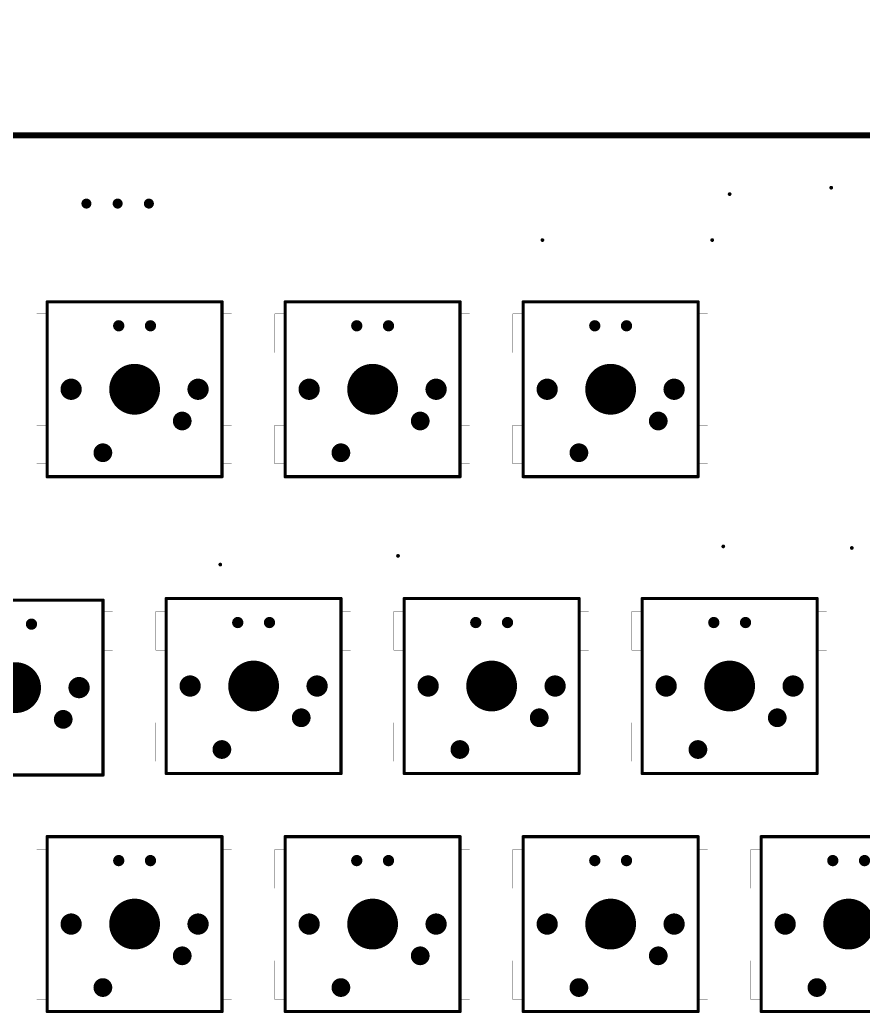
# Model space of a CAD drawing. Header units: millimetres. Extents: x 0 to 366, y 0 to 165.
# Drawn here: x 143.3 to 210.8, y 67.7 to 147.2 of the extents above; entities that cross this region are included whole.
import ezdxf

# ---------------------------------------------------------------- set-up
doc = ezdxf.new("R2010")
doc.units = ezdxf.units.MM
for name, color, linetype in [('KeepOutLayer', 6, 'Continuous'), ('Mechanical1', 6, 'Continuous'), ('PadHoleLayer', 156, 'Continuous'), ('ViaHoleLayer', 16, 'Continuous')]:
    doc.layers.add(name, color=color, linetype=linetype)

# ---------------------------------------------------------------- blocks, each defined once
blk = doc.blocks.new('S______3__2_5_________B_28')
at = {"layer": 'PadHoleLayer', "const_width": 0.4}
for points in [[(-0.2, 0, 1), (0.2, 0, 1)], [(-0.2, -2.5, 1), (0.2, -2.5, 1)], [(-0.2, -5, 1), (0.2, -5, 1)]]:
    blk.add_lwpolyline(points, format="xyb", close=True, dxfattribs=at)
blk = doc.blocks.new('MX_SW_5_54')
at = {"layer": 'Mechanical1', "const_width": 0.254}
for points in [[(-7, 7), (7, 7)], [(-7, -7), (-7, 7)], [(7, -7), (7, 7)], [(-7, -7), (7, -7)]]:
    blk.add_lwpolyline(points, dxfattribs=at)
at = {"layer": 'Mechanical1', "const_width": 0.127}
for points in [[(-7.063, 7, 1), (-6.936, 7, 1)], [(-7.063, 7, 1), (-6.936, 7, 1)], [(6.937, 7, 1), (7.064, 7, 1)], [(6.937, 7, 1), (7.064, 7, 1)], [(-7.063, -7, 1), (-6.936, -7, 1)], [(-7.063, -7, 1), (-6.936, -7, 1)], [(6.937, -7, 1), (7.064, -7, 1)], [(6.937, -7, 1), (7.064, -7, 1)]]:
    blk.add_lwpolyline(points, format="xyb", close=True, dxfattribs=at)
at = {"layer": 'PadHoleLayer'}
for points, const_width in [([(-1.495, 5.08, 1), (-1.045, 5.08, 1)], 0.45), ([(1.045, 5.08, 1), (1.495, 5.08, 1)], 0.45), ([(-1.016, 0, 1), (1.016, 0, 1)], 2.032), ([(-5.505, 0, 1), (-4.655, 0, 1)], 0.851), ([(4.655, 0, 1), (5.505, 0, 1)], 0.851), ([(3.435, -2.54, 1), (4.185, -2.54, 1)], 0.75), ([(-2.915, -5.08, 1), (-2.165, -5.08, 1)], 0.75)]:
    blk.add_lwpolyline(points, format="xyb", close=True, dxfattribs=dict(at, const_width=const_width))
blk = doc.blocks.new('MX_SW_5_66')
at = {"layer": 'Mechanical1', "const_width": 0.254}
for points in [[(-7, 7), (7, 7)], [(-7, -7), (-7, 7)], [(7, -7), (7, 7)], [(-7, -7), (7, -7)]]:
    blk.add_lwpolyline(points, dxfattribs=at)
at = {"layer": 'Mechanical1', "const_width": 0.127}
for points in [[(-7.063, 7, 1), (-6.936, 7, 1)], [(-7.063, 7, 1), (-6.936, 7, 1)], [(6.937, 7, 1), (7.064, 7, 1)], [(6.937, 7, 1), (7.064, 7, 1)], [(-7.063, -7, 1), (-6.936, -7, 1)], [(-7.063, -7, 1), (-6.936, -7, 1)], [(6.937, -7, 1), (7.064, -7, 1)], [(6.937, -7, 1), (7.064, -7, 1)]]:
    blk.add_lwpolyline(points, format="xyb", close=True, dxfattribs=at)
at = {"layer": 'PadHoleLayer'}
for points, const_width in [([(-1.495, 5.08, 1), (-1.045, 5.08, 1)], 0.45), ([(1.045, 5.08, 1), (1.495, 5.08, 1)], 0.45), ([(-1.016, 0, 1), (1.016, 0, 1)], 2.032), ([(-5.505, 0, 1), (-4.655, 0, 1)], 0.851), ([(4.655, 0, 1), (5.505, 0, 1)], 0.851), ([(3.435, -2.54, 1), (4.185, -2.54, 1)], 0.75), ([(-2.915, -5.08, 1), (-2.165, -5.08, 1)], 0.75)]:
    blk.add_lwpolyline(points, format="xyb", close=True, dxfattribs=dict(at, const_width=const_width))
blk = doc.blocks.new('MX_SW_5_71')
at = {"layer": 'Mechanical1', "const_width": 0.254}
for points in [[(-7, 7), (7, 7)], [(-7, -7), (-7, 7)], [(7, -7), (7, 7)], [(-7, -7), (7, -7)]]:
    blk.add_lwpolyline(points, dxfattribs=at)
at = {"layer": 'Mechanical1', "const_width": 0.127}
for points in [[(-7.063, 7, 1), (-6.936, 7, 1)], [(-7.063, 7, 1), (-6.936, 7, 1)], [(6.937, 7, 1), (7.064, 7, 1)], [(6.937, 7, 1), (7.064, 7, 1)], [(-7.063, -7, 1), (-6.936, -7, 1)], [(-7.063, -7, 1), (-6.936, -7, 1)], [(6.937, -7, 1), (7.064, -7, 1)], [(6.937, -7, 1), (7.064, -7, 1)]]:
    blk.add_lwpolyline(points, format="xyb", close=True, dxfattribs=at)
at = {"layer": 'PadHoleLayer'}
for points, const_width in [([(-1.495, 5.08, 1), (-1.045, 5.08, 1)], 0.45), ([(1.045, 5.08, 1), (1.495, 5.08, 1)], 0.45), ([(-1.016, 0, 1), (1.016, 0, 1)], 2.032), ([(-5.505, 0, 1), (-4.655, 0, 1)], 0.851), ([(4.655, 0, 1), (5.505, 0, 1)], 0.851), ([(3.435, -2.54, 1), (4.185, -2.54, 1)], 0.75), ([(-2.915, -5.08, 1), (-2.165, -5.08, 1)], 0.75)]:
    blk.add_lwpolyline(points, format="xyb", close=True, dxfattribs=dict(at, const_width=const_width))
blk = doc.blocks.new('MX_SW_5_79')
at = {"layer": 'Mechanical1', "const_width": 0.254}
for points in [[(-7, 7), (7, 7)], [(-7, -7), (-7, 7)], [(7, -7), (7, 7)], [(-7, -7), (7, -7)]]:
    blk.add_lwpolyline(points, dxfattribs=at)
at = {"layer": 'Mechanical1', "const_width": 0.127}
for points in [[(-7.063, 7, 1), (-6.936, 7, 1)], [(-7.063, 7, 1), (-6.936, 7, 1)], [(6.937, 7, 1), (7.064, 7, 1)], [(6.937, 7, 1), (7.064, 7, 1)], [(-7.063, -7, 1), (-6.936, -7, 1)], [(-7.063, -7, 1), (-6.936, -7, 1)], [(6.937, -7, 1), (7.064, -7, 1)], [(6.937, -7, 1), (7.064, -7, 1)]]:
    blk.add_lwpolyline(points, format="xyb", close=True, dxfattribs=at)
at = {"layer": 'PadHoleLayer'}
for points, const_width in [([(-1.495, 5.08, 1), (-1.045, 5.08, 1)], 0.45), ([(1.045, 5.08, 1), (1.495, 5.08, 1)], 0.45), ([(-1.016, 0, 1), (1.016, 0, 1)], 2.032), ([(-5.505, 0, 1), (-4.655, 0, 1)], 0.851), ([(4.655, 0, 1), (5.505, 0, 1)], 0.851), ([(3.435, -2.54, 1), (4.185, -2.54, 1)], 0.75), ([(-2.915, -5.08, 1), (-2.165, -5.08, 1)], 0.75)]:
    blk.add_lwpolyline(points, format="xyb", close=True, dxfattribs=dict(at, const_width=const_width))
blk = doc.blocks.new('MX_SW_5_90')
at = {"layer": 'Mechanical1', "const_width": 0.254}
for points in [[(-7, 7), (7, 7)], [(-7, -7), (-7, 7)], [(7, -7), (7, 7)], [(-7, -7), (7, -7)]]:
    blk.add_lwpolyline(points, dxfattribs=at)
at = {"layer": 'Mechanical1', "const_width": 0.127}
for points in [[(-7.063, 7, 1), (-6.936, 7, 1)], [(-7.063, 7, 1), (-6.936, 7, 1)], [(6.937, 7, 1), (7.064, 7, 1)], [(6.937, 7, 1), (7.064, 7, 1)], [(-7.063, -7, 1), (-6.936, -7, 1)], [(-7.063, -7, 1), (-6.936, -7, 1)], [(6.937, -7, 1), (7.064, -7, 1)], [(6.937, -7, 1), (7.064, -7, 1)]]:
    blk.add_lwpolyline(points, format="xyb", close=True, dxfattribs=at)
at = {"layer": 'PadHoleLayer'}
for points, const_width in [([(-1.495, 5.08, 1), (-1.045, 5.08, 1)], 0.45), ([(1.045, 5.08, 1), (1.495, 5.08, 1)], 0.45), ([(-1.016, 0, 1), (1.016, 0, 1)], 2.032), ([(-5.505, 0, 1), (-4.655, 0, 1)], 0.851), ([(4.655, 0, 1), (5.505, 0, 1)], 0.851), ([(3.435, -2.54, 1), (4.185, -2.54, 1)], 0.75), ([(-2.915, -5.08, 1), (-2.165, -5.08, 1)], 0.75)]:
    blk.add_lwpolyline(points, format="xyb", close=True, dxfattribs=dict(at, const_width=const_width))
blk = doc.blocks.new('MX_SW_5_91')
at = {"layer": 'Mechanical1', "const_width": 0.254}
for points in [[(-7, 7), (7, 7)], [(-7, -7), (-7, 7)], [(7, -7), (7, 7)], [(-7, -7), (7, -7)]]:
    blk.add_lwpolyline(points, dxfattribs=at)
at = {"layer": 'Mechanical1', "const_width": 0.127}
for points in [[(-7.063, 7, 1), (-6.936, 7, 1)], [(-7.063, 7, 1), (-6.936, 7, 1)], [(6.937, 7, 1), (7.064, 7, 1)], [(6.937, 7, 1), (7.064, 7, 1)], [(-7.063, -7, 1), (-6.936, -7, 1)], [(-7.063, -7, 1), (-6.936, -7, 1)], [(6.937, -7, 1), (7.064, -7, 1)], [(6.937, -7, 1), (7.064, -7, 1)]]:
    blk.add_lwpolyline(points, format="xyb", close=True, dxfattribs=at)
at = {"layer": 'PadHoleLayer'}
for points, const_width in [([(-1.495, 5.08, 1), (-1.045, 5.08, 1)], 0.45), ([(1.045, 5.08, 1), (1.495, 5.08, 1)], 0.45), ([(-1.016, 0, 1), (1.016, 0, 1)], 2.032), ([(-5.505, 0, 1), (-4.655, 0, 1)], 0.851), ([(4.655, 0, 1), (5.505, 0, 1)], 0.851), ([(3.435, -2.54, 1), (4.185, -2.54, 1)], 0.75), ([(-2.915, -5.08, 1), (-2.165, -5.08, 1)], 0.75)]:
    blk.add_lwpolyline(points, format="xyb", close=True, dxfattribs=dict(at, const_width=const_width))
blk = doc.blocks.new('MX_SW_5_92')
at = {"layer": 'Mechanical1', "const_width": 0.254}
for points in [[(-7, 7), (7, 7)], [(-7, -7), (-7, 7)], [(7, -7), (7, 7)], [(-7, -7), (7, -7)]]:
    blk.add_lwpolyline(points, dxfattribs=at)
at = {"layer": 'Mechanical1', "const_width": 0.127}
for points in [[(-7.063, 7, 1), (-6.936, 7, 1)], [(-7.063, 7, 1), (-6.936, 7, 1)], [(6.937, 7, 1), (7.064, 7, 1)], [(6.937, 7, 1), (7.064, 7, 1)], [(-7.063, -7, 1), (-6.936, -7, 1)], [(-7.063, -7, 1), (-6.936, -7, 1)], [(6.937, -7, 1), (7.064, -7, 1)], [(6.937, -7, 1), (7.064, -7, 1)]]:
    blk.add_lwpolyline(points, format="xyb", close=True, dxfattribs=at)
at = {"layer": 'PadHoleLayer'}
for points, const_width in [([(-1.495, 5.08, 1), (-1.045, 5.08, 1)], 0.45), ([(1.045, 5.08, 1), (1.495, 5.08, 1)], 0.45), ([(-1.016, 0, 1), (1.016, 0, 1)], 2.032), ([(-5.505, 0, 1), (-4.655, 0, 1)], 0.851), ([(4.655, 0, 1), (5.505, 0, 1)], 0.851), ([(3.435, -2.54, 1), (4.185, -2.54, 1)], 0.75), ([(-2.915, -5.08, 1), (-2.165, -5.08, 1)], 0.75)]:
    blk.add_lwpolyline(points, format="xyb", close=True, dxfattribs=dict(at, const_width=const_width))
blk = doc.blocks.new('MX_SW_5_124')
at = {"layer": 'Mechanical1', "const_width": 0.254}
for points in [[(-7, 7), (7, 7)], [(-7, -7), (-7, 7)], [(7, -7), (7, 7)], [(-7, -7), (7, -7)]]:
    blk.add_lwpolyline(points, dxfattribs=at)
at = {"layer": 'Mechanical1', "const_width": 0.127}
for points in [[(-7.063, 7, 1), (-6.936, 7, 1)], [(-7.063, 7, 1), (-6.936, 7, 1)], [(6.937, 7, 1), (7.064, 7, 1)], [(6.937, 7, 1), (7.064, 7, 1)], [(-7.063, -7, 1), (-6.936, -7, 1)], [(-7.063, -7, 1), (-6.936, -7, 1)], [(6.937, -7, 1), (7.064, -7, 1)], [(6.937, -7, 1), (7.064, -7, 1)]]:
    blk.add_lwpolyline(points, format="xyb", close=True, dxfattribs=at)
at = {"layer": 'PadHoleLayer'}
for points, const_width in [([(-1.495, 5.08, 1), (-1.045, 5.08, 1)], 0.45), ([(1.045, 5.08, 1), (1.495, 5.08, 1)], 0.45), ([(-1.016, 0, 1), (1.016, 0, 1)], 2.032), ([(-5.505, 0, 1), (-4.655, 0, 1)], 0.851), ([(4.655, 0, 1), (5.505, 0, 1)], 0.851), ([(3.435, -2.54, 1), (4.185, -2.54, 1)], 0.75), ([(-2.915, -5.08, 1), (-2.165, -5.08, 1)], 0.75)]:
    blk.add_lwpolyline(points, format="xyb", close=True, dxfattribs=dict(at, const_width=const_width))
blk = doc.blocks.new('MX_SW_5_125')
at = {"layer": 'Mechanical1', "const_width": 0.254}
for points in [[(-7, 7), (7, 7)], [(-7, -7), (-7, 7)], [(7, -7), (7, 7)], [(-7, -7), (7, -7)]]:
    blk.add_lwpolyline(points, dxfattribs=at)
at = {"layer": 'Mechanical1', "const_width": 0.127}
for points in [[(-7.063, 7, 1), (-6.936, 7, 1)], [(-7.063, 7, 1), (-6.936, 7, 1)], [(6.937, 7, 1), (7.064, 7, 1)], [(6.937, 7, 1), (7.064, 7, 1)], [(-7.063, -7, 1), (-6.936, -7, 1)], [(-7.063, -7, 1), (-6.936, -7, 1)], [(6.937, -7, 1), (7.064, -7, 1)], [(6.937, -7, 1), (7.064, -7, 1)]]:
    blk.add_lwpolyline(points, format="xyb", close=True, dxfattribs=at)
at = {"layer": 'PadHoleLayer'}
for points, const_width in [([(-1.495, 5.08, 1), (-1.045, 5.08, 1)], 0.45), ([(1.045, 5.08, 1), (1.495, 5.08, 1)], 0.45), ([(-1.016, 0, 1), (1.016, 0, 1)], 2.032), ([(-5.505, 0, 1), (-4.655, 0, 1)], 0.851), ([(4.655, 0, 1), (5.505, 0, 1)], 0.851), ([(3.435, -2.54, 1), (4.185, -2.54, 1)], 0.75), ([(-2.915, -5.08, 1), (-2.165, -5.08, 1)], 0.75)]:
    blk.add_lwpolyline(points, format="xyb", close=True, dxfattribs=dict(at, const_width=const_width))
blk = doc.blocks.new('MX_SW_5_126')
at = {"layer": 'Mechanical1', "const_width": 0.254}
for points in [[(-7, 7), (7, 7)], [(-7, -7), (-7, 7)], [(7, -7), (7, 7)], [(-7, -7), (7, -7)]]:
    blk.add_lwpolyline(points, dxfattribs=at)
at = {"layer": 'Mechanical1', "const_width": 0.127}
for points in [[(-7.063, 7, 1), (-6.936, 7, 1)], [(-7.063, 7, 1), (-6.936, 7, 1)], [(6.937, 7, 1), (7.064, 7, 1)], [(6.937, 7, 1), (7.064, 7, 1)], [(-7.063, -7, 1), (-6.936, -7, 1)], [(-7.063, -7, 1), (-6.936, -7, 1)], [(6.937, -7, 1), (7.064, -7, 1)], [(6.937, -7, 1), (7.064, -7, 1)]]:
    blk.add_lwpolyline(points, format="xyb", close=True, dxfattribs=at)
at = {"layer": 'PadHoleLayer'}
for points, const_width in [([(-1.495, 5.08, 1), (-1.045, 5.08, 1)], 0.45), ([(1.045, 5.08, 1), (1.495, 5.08, 1)], 0.45), ([(-1.016, 0, 1), (1.016, 0, 1)], 2.032), ([(-5.505, 0, 1), (-4.655, 0, 1)], 0.851), ([(4.655, 0, 1), (5.505, 0, 1)], 0.851), ([(3.435, -2.54, 1), (4.185, -2.54, 1)], 0.75), ([(-2.915, -5.08, 1), (-2.165, -5.08, 1)], 0.75)]:
    blk.add_lwpolyline(points, format="xyb", close=True, dxfattribs=dict(at, const_width=const_width))
blk = doc.blocks.new('MX_SW_5_133')
at = {"layer": 'Mechanical1', "const_width": 0.254}
for points in [[(-7, 7), (7, 7)], [(-7, -7), (-7, 7)], [(7, -7), (7, 7)], [(-7, -7), (7, -7)]]:
    blk.add_lwpolyline(points, dxfattribs=at)
at = {"layer": 'Mechanical1', "const_width": 0.127}
for points in [[(-7.063, 7, 1), (-6.936, 7, 1)], [(-7.063, 7, 1), (-6.936, 7, 1)], [(6.937, 7, 1), (7.064, 7, 1)], [(6.937, 7, 1), (7.064, 7, 1)], [(-7.063, -7, 1), (-6.936, -7, 1)], [(-7.063, -7, 1), (-6.936, -7, 1)], [(6.937, -7, 1), (7.064, -7, 1)], [(6.937, -7, 1), (7.064, -7, 1)]]:
    blk.add_lwpolyline(points, format="xyb", close=True, dxfattribs=at)
at = {"layer": 'PadHoleLayer'}
for points, const_width in [([(-1.495, 5.08, 1), (-1.045, 5.08, 1)], 0.45), ([(1.045, 5.08, 1), (1.495, 5.08, 1)], 0.45), ([(-1.016, 0, 1), (1.016, 0, 1)], 2.032), ([(-5.505, 0, 1), (-4.655, 0, 1)], 0.851), ([(4.655, 0, 1), (5.505, 0, 1)], 0.851), ([(3.435, -2.54, 1), (4.185, -2.54, 1)], 0.75), ([(-2.915, -5.08, 1), (-2.165, -5.08, 1)], 0.75)]:
    blk.add_lwpolyline(points, format="xyb", close=True, dxfattribs=dict(at, const_width=const_width))

msp = doc.modelspace()

# ---------------------------------------------------------------- linework, layer by layer
at = {"layer": 'KeepOutLayer', "const_width": 0.5}
msp.add_lwpolyline([(0.381, 137.922), (347.726, 137.922)], dxfattribs=at)
at = {"layer": 'Mechanical1', "const_width": 0.0127}
for points in [[(0.095, 147.157), (347.758, 147.157)], [(145.495, 124.631), (159.494, 124.631)], [(145.495, 123.632), (145.495, 124.631)], [(159.494, 123.632), (159.494, 124.631)], [(164.545, 124.631), (178.544, 124.631)], [(164.545, 123.632), (164.545, 124.631)], [(178.544, 123.632), (178.544, 124.631)], [(183.595, 124.631), (197.594, 124.631)], [(183.595, 123.632), (183.595, 124.631)], [(197.594, 123.632), (197.594, 124.631)], [(144.695, 120.531), (144.695, 123.632)], [(144.695, 123.632), (145.495, 123.632)], [(159.494, 123.632), (160.295, 123.632)], [(160.295, 120.531), (160.295, 123.632)], [(163.745, 120.531), (163.745, 123.632)], [(163.745, 123.632), (164.545, 123.632)], [(178.544, 123.632), (179.345, 123.632)], [(179.345, 120.531), (179.345, 123.632)], [(182.795, 120.531), (182.795, 123.632)], [(182.795, 123.632), (183.595, 123.632)], [(197.594, 123.632), (198.395, 123.632)], [(198.395, 120.531), (198.395, 123.632)], [(144.695, 120.531), (145.495, 120.531)], [(145.495, 114.731), (145.495, 120.531)], [(159.494, 120.531), (160.295, 120.531)], [(159.494, 114.731), (159.494, 120.531)], [(163.745, 120.531), (164.545, 120.531)], [(164.545, 114.731), (164.545, 120.531)], [(178.544, 120.531), (179.345, 120.531)], [(178.544, 114.731), (178.544, 120.531)], [(182.795, 120.531), (183.595, 120.531)], [(183.595, 114.731), (183.595, 120.531)], [(197.594, 120.531), (198.395, 120.531)], [(197.594, 114.731), (197.594, 120.531)], [(144.695, 111.632), (144.695, 114.731)], [(144.695, 114.731), (145.495, 114.731)], [(159.494, 114.731), (160.295, 114.731)], [(160.295, 111.632), (160.295, 114.731)], [(163.745, 111.632), (163.745, 114.731)], [(163.745, 114.731), (164.545, 114.731)], [(178.544, 114.731), (179.345, 114.731)], [(179.345, 111.632), (179.345, 114.731)], [(182.795, 111.632), (182.795, 114.731)], [(182.795, 114.731), (183.595, 114.731)], [(197.594, 114.731), (198.395, 114.731)], [(198.395, 111.632), (198.395, 114.731)], [(144.695, 111.632), (145.495, 111.632)], [(145.495, 110.632), (145.495, 111.632)], [(159.494, 111.632), (160.295, 111.632)], [(159.494, 110.632), (159.494, 111.632)], [(163.745, 111.632), (164.545, 111.632)], [(164.545, 110.632), (164.545, 111.632)], [(178.544, 111.632), (179.345, 111.632)], [(178.544, 110.632), (178.544, 111.632)], [(182.795, 111.632), (183.595, 111.632)], [(183.595, 110.632), (183.595, 111.632)], [(197.594, 111.632), (198.395, 111.632)], [(197.594, 110.632), (197.594, 111.632)], [(145.495, 110.632), (159.494, 110.632)], [(164.545, 110.632), (178.544, 110.632)], [(183.595, 110.632), (197.594, 110.632)], [(135.97, 100.82), (149.969, 100.82)], [(149.969, 99.82), (149.969, 100.82)], [(155.02, 100.82), (169.019, 100.82)], [(155.02, 99.82), (155.02, 100.82)], [(169.019, 99.82), (169.019, 100.82)], [(174.07, 100.82), (188.069, 100.82)], [(174.07, 99.82), (174.07, 100.82)], [(188.069, 99.82), (188.069, 100.82)], [(193.12, 100.82), (207.119, 100.82)], [(193.12, 99.82), (193.12, 100.82)], [(207.119, 99.82), (207.119, 100.82)], [(149.969, 99.82), (150.77, 99.82)], [(150.77, 96.719), (150.77, 99.82)], [(154.22, 96.719), (154.22, 99.82)], [(154.22, 99.82), (155.02, 99.82)], [(169.019, 99.82), (169.82, 99.82)], [(169.82, 96.719), (169.82, 99.82)], [(173.27, 96.719), (173.27, 99.82)], [(173.27, 99.82), (174.07, 99.82)], [(188.069, 99.82), (188.87, 99.82)], [(188.87, 96.719), (188.87, 99.82)], [(192.32, 96.719), (192.32, 99.82)], [(192.32, 99.82), (193.12, 99.82)], [(207.119, 99.82), (207.92, 99.82)], [(207.92, 96.719), (207.92, 99.82)], [(149.969, 96.719), (150.77, 96.719)], [(149.969, 90.92), (149.969, 96.719)], [(154.22, 96.719), (155.02, 96.719)], [(155.02, 90.92), (155.02, 96.719)], [(169.019, 96.719), (169.82, 96.719)], [(169.019, 90.92), (169.019, 96.719)], [(173.27, 96.719), (174.07, 96.719)], [(174.07, 90.92), (174.07, 96.719)], [(188.069, 96.719), (188.87, 96.719)], [(188.069, 90.92), (188.069, 96.719)], [(192.32, 96.719), (193.12, 96.719)], [(193.12, 90.92), (193.12, 96.719)], [(207.119, 96.719), (207.92, 96.719)], [(207.119, 90.92), (207.119, 96.719)], [(149.969, 90.92), (150.77, 90.92)], [(150.77, 87.82), (150.77, 90.92)], [(154.22, 87.82), (154.22, 90.92)], [(154.22, 90.92), (155.02, 90.92)], [(169.019, 90.92), (169.82, 90.92)], [(169.82, 87.82), (169.82, 90.92)], [(173.27, 87.82), (173.27, 90.92)], [(173.27, 90.92), (174.07, 90.92)], [(188.069, 90.92), (188.87, 90.92)], [(188.87, 87.82), (188.87, 90.92)], [(192.32, 87.82), (192.32, 90.92)], [(192.32, 90.92), (193.12, 90.92)], [(207.119, 90.92), (207.92, 90.92)], [(207.92, 87.82), (207.92, 90.92)], [(149.969, 87.82), (150.77, 87.82)], [(149.969, 86.819), (149.969, 87.82)], [(154.22, 87.82), (155.02, 87.82)], [(155.02, 86.819), (155.02, 87.82)], [(169.019, 87.82), (169.82, 87.82)], [(169.019, 86.819), (169.019, 87.82)], [(173.27, 87.82), (174.07, 87.82)], [(174.07, 86.819), (174.07, 87.82)], [(188.069, 87.82), (188.87, 87.82)], [(188.069, 86.819), (188.069, 87.82)], [(192.32, 87.82), (193.12, 87.82)], [(193.12, 86.819), (193.12, 87.82)], [(207.119, 87.82), (207.92, 87.82)], [(207.119, 86.819), (207.119, 87.82)], [(135.97, 86.819), (149.969, 86.819)], [(155.02, 86.819), (169.019, 86.819)], [(174.07, 86.819), (188.069, 86.819)], [(193.12, 86.819), (207.119, 86.819)], [(145.495, 81.77), (159.494, 81.77)], [(145.495, 80.77), (145.495, 81.77)], [(159.494, 80.77), (159.494, 81.77)], [(164.545, 81.77), (178.544, 81.77)], [(164.545, 80.77), (164.545, 81.77)], [(178.544, 80.77), (178.544, 81.77)], [(183.595, 81.77), (197.594, 81.77)], [(183.595, 80.77), (183.595, 81.77)], [(197.594, 80.77), (197.594, 81.77)], [(202.645, 81.77), (216.644, 81.77)], [(202.645, 80.77), (202.645, 81.77)], [(144.695, 77.669), (144.695, 80.77)], [(144.695, 80.77), (145.495, 80.77)], [(159.494, 80.77), (160.295, 80.77)], [(160.295, 77.669), (160.295, 80.77)], [(163.745, 77.669), (163.745, 80.77)], [(163.745, 80.77), (164.545, 80.77)], [(178.544, 80.77), (179.345, 80.77)], [(179.345, 77.669), (179.345, 80.77)], [(182.795, 77.669), (182.795, 80.77)], [(182.795, 80.77), (183.595, 80.77)], [(197.594, 80.77), (198.395, 80.77)], [(198.395, 77.669), (198.395, 80.77)], [(201.845, 77.669), (201.845, 80.77)], [(201.845, 80.77), (202.645, 80.77)], [(144.695, 77.669), (145.495, 77.669)], [(145.495, 71.87), (145.495, 77.669)], [(159.494, 77.669), (160.295, 77.669)], [(159.494, 71.87), (159.494, 77.669)], [(163.745, 77.669), (164.545, 77.669)], [(164.545, 71.87), (164.545, 77.669)], [(178.544, 77.669), (179.345, 77.669)], [(178.544, 71.87), (178.544, 77.669)], [(182.795, 77.669), (183.595, 77.669)], [(183.595, 71.87), (183.595, 77.669)], [(197.594, 77.669), (198.395, 77.669)], [(197.594, 71.87), (197.594, 77.669)], [(201.845, 77.669), (202.645, 77.669)], [(202.645, 71.87), (202.645, 77.669)], [(144.695, 68.77), (144.695, 71.87)], [(144.695, 71.87), (145.495, 71.87)], [(159.494, 71.87), (160.295, 71.87)], [(160.295, 68.77), (160.295, 71.87)], [(163.745, 68.77), (163.745, 71.87)], [(163.745, 71.87), (164.545, 71.87)], [(178.544, 71.87), (179.345, 71.87)], [(179.345, 68.77), (179.345, 71.87)], [(182.795, 68.77), (182.795, 71.87)], [(182.795, 71.87), (183.595, 71.87)], [(197.594, 71.87), (198.395, 71.87)], [(198.395, 68.77), (198.395, 71.87)], [(201.845, 68.77), (201.845, 71.87)], [(201.845, 71.87), (202.645, 71.87)], [(144.695, 68.77), (145.495, 68.77)], [(145.495, 67.769), (145.495, 68.77)], [(159.494, 68.77), (160.295, 68.77)], [(159.494, 67.769), (159.494, 68.77)], [(163.745, 68.77), (164.545, 68.77)], [(164.545, 67.769), (164.545, 68.77)], [(178.544, 68.77), (179.345, 68.77)], [(178.544, 67.769), (178.544, 68.77)], [(182.795, 68.77), (183.595, 68.77)], [(183.595, 67.769), (183.595, 68.77)], [(197.594, 68.77), (198.395, 68.77)], [(197.594, 67.769), (197.594, 68.77)], [(201.845, 68.77), (202.645, 68.77)], [(202.645, 67.769), (202.645, 68.77)], [(145.495, 67.769), (159.494, 67.769)], [(164.545, 67.769), (178.544, 67.769)], [(183.595, 67.769), (197.594, 67.769)], [(202.645, 67.769), (216.644, 67.769)]]:
    msp.add_lwpolyline(points, dxfattribs=at)
at = {"layer": 'Mechanical1', "const_width": 0.00635}
for points in [[(145.492, 124.631, 1), (145.498, 124.631, 1)], [(145.492, 124.631, 1), (145.498, 124.631, 1)], [(159.491, 124.631, 1), (159.497, 124.631, 1)], [(159.491, 124.631, 1), (159.497, 124.631, 1)], [(164.542, 124.631, 1), (164.548, 124.631, 1)], [(164.542, 124.631, 1), (164.548, 124.631, 1)], [(178.541, 124.631, 1), (178.547, 124.631, 1)], [(178.541, 124.631, 1), (178.547, 124.631, 1)], [(183.592, 124.631, 1), (183.598, 124.631, 1)], [(183.592, 124.631, 1), (183.598, 124.631, 1)], [(197.591, 124.631, 1), (197.597, 124.631, 1)], [(197.591, 124.631, 1), (197.597, 124.631, 1)], [(144.692, 123.632, 1), (144.698, 123.632, 1)], [(144.692, 123.632, 1), (144.698, 123.632, 1)], [(145.492, 123.632, 1), (145.498, 123.632, 1)], [(145.492, 123.632, 1), (145.498, 123.632, 1)], [(159.491, 123.632, 1), (159.497, 123.632, 1)], [(159.491, 123.632, 1), (159.497, 123.632, 1)], [(160.292, 123.632, 1), (160.298, 123.632, 1)], [(160.292, 123.632, 1), (160.298, 123.632, 1)], [(163.742, 123.632, 1), (163.748, 123.632, 1)], [(163.742, 123.632, 1), (163.748, 123.632, 1)], [(164.542, 123.632, 1), (164.548, 123.632, 1)], [(164.542, 123.632, 1), (164.548, 123.632, 1)], [(178.541, 123.632, 1), (178.547, 123.632, 1)], [(178.541, 123.632, 1), (178.547, 123.632, 1)], [(179.342, 123.632, 1), (179.348, 123.632, 1)], [(179.342, 123.632, 1), (179.348, 123.632, 1)], [(182.792, 123.632, 1), (182.798, 123.632, 1)], [(182.792, 123.632, 1), (182.798, 123.632, 1)], [(183.592, 123.632, 1), (183.598, 123.632, 1)], [(183.592, 123.632, 1), (183.598, 123.632, 1)], [(197.591, 123.632, 1), (197.597, 123.632, 1)], [(197.591, 123.632, 1), (197.597, 123.632, 1)], [(198.392, 123.632, 1), (198.398, 123.632, 1)], [(198.392, 123.632, 1), (198.398, 123.632, 1)], [(144.692, 120.531, 1), (144.698, 120.531, 1)], [(144.692, 120.531, 1), (144.698, 120.531, 1)], [(145.492, 120.531, 1), (145.498, 120.531, 1)], [(145.492, 120.531, 1), (145.498, 120.531, 1)], [(159.491, 120.531, 1), (159.497, 120.531, 1)], [(159.491, 120.531, 1), (159.497, 120.531, 1)], [(160.292, 120.531, 1), (160.298, 120.531, 1)], [(160.292, 120.531, 1), (160.298, 120.531, 1)], [(163.742, 120.531, 1), (163.748, 120.531, 1)], [(163.742, 120.531, 1), (163.748, 120.531, 1)], [(164.542, 120.531, 1), (164.548, 120.531, 1)], [(164.542, 120.531, 1), (164.548, 120.531, 1)], [(178.541, 120.531, 1), (178.547, 120.531, 1)], [(178.541, 120.531, 1), (178.547, 120.531, 1)], [(179.342, 120.531, 1), (179.348, 120.531, 1)], [(179.342, 120.531, 1), (179.348, 120.531, 1)], [(182.792, 120.531, 1), (182.798, 120.531, 1)], [(182.792, 120.531, 1), (182.798, 120.531, 1)], [(183.592, 120.531, 1), (183.598, 120.531, 1)], [(183.592, 120.531, 1), (183.598, 120.531, 1)], [(197.591, 120.531, 1), (197.597, 120.531, 1)], [(197.591, 120.531, 1), (197.597, 120.531, 1)], [(198.392, 120.531, 1), (198.398, 120.531, 1)], [(198.392, 120.531, 1), (198.398, 120.531, 1)], [(144.692, 114.731, 1), (144.698, 114.731, 1)], [(144.692, 114.731, 1), (144.698, 114.731, 1)], [(145.492, 114.731, 1), (145.498, 114.731, 1)], [(145.492, 114.731, 1), (145.498, 114.731, 1)], [(159.491, 114.731, 1), (159.497, 114.731, 1)], [(159.491, 114.731, 1), (159.497, 114.731, 1)], [(160.292, 114.731, 1), (160.298, 114.731, 1)], [(160.292, 114.731, 1), (160.298, 114.731, 1)], [(163.742, 114.731, 1), (163.748, 114.731, 1)], [(163.742, 114.731, 1), (163.748, 114.731, 1)], [(164.542, 114.731, 1), (164.548, 114.731, 1)], [(164.542, 114.731, 1), (164.548, 114.731, 1)], [(178.541, 114.731, 1), (178.547, 114.731, 1)], [(178.541, 114.731, 1), (178.547, 114.731, 1)], [(179.342, 114.731, 1), (179.348, 114.731, 1)], [(179.342, 114.731, 1), (179.348, 114.731, 1)], [(182.792, 114.731, 1), (182.798, 114.731, 1)], [(182.792, 114.731, 1), (182.798, 114.731, 1)], [(183.592, 114.731, 1), (183.598, 114.731, 1)], [(183.592, 114.731, 1), (183.598, 114.731, 1)], [(197.591, 114.731, 1), (197.597, 114.731, 1)], [(197.591, 114.731, 1), (197.597, 114.731, 1)], [(198.392, 114.731, 1), (198.398, 114.731, 1)], [(198.392, 114.731, 1), (198.398, 114.731, 1)], [(144.692, 111.632, 1), (144.698, 111.632, 1)], [(144.692, 111.632, 1), (144.698, 111.632, 1)], [(145.492, 111.632, 1), (145.498, 111.632, 1)], [(145.492, 111.632, 1), (145.498, 111.632, 1)], [(159.491, 111.632, 1), (159.497, 111.632, 1)], [(159.491, 111.632, 1), (159.497, 111.632, 1)], [(160.292, 111.632, 1), (160.298, 111.632, 1)], [(160.292, 111.632, 1), (160.298, 111.632, 1)], [(163.742, 111.632, 1), (163.748, 111.632, 1)], [(163.742, 111.632, 1), (163.748, 111.632, 1)], [(164.542, 111.632, 1), (164.548, 111.632, 1)], [(164.542, 111.632, 1), (164.548, 111.632, 1)], [(178.541, 111.632, 1), (178.547, 111.632, 1)], [(178.541, 111.632, 1), (178.547, 111.632, 1)], [(179.342, 111.632, 1), (179.348, 111.632, 1)], [(179.342, 111.632, 1), (179.348, 111.632, 1)], [(182.792, 111.632, 1), (182.798, 111.632, 1)], [(182.792, 111.632, 1), (182.798, 111.632, 1)], [(183.592, 111.632, 1), (183.598, 111.632, 1)], [(183.592, 111.632, 1), (183.598, 111.632, 1)], [(197.591, 111.632, 1), (197.597, 111.632, 1)], [(197.591, 111.632, 1), (197.597, 111.632, 1)], [(198.392, 111.632, 1), (198.398, 111.632, 1)], [(198.392, 111.632, 1), (198.398, 111.632, 1)], [(145.492, 110.632, 1), (145.498, 110.632, 1)], [(145.492, 110.632, 1), (145.498, 110.632, 1)], [(159.491, 110.632, 1), (159.497, 110.632, 1)], [(159.491, 110.632, 1), (159.497, 110.632, 1)], [(164.542, 110.632, 1), (164.548, 110.632, 1)], [(164.542, 110.632, 1), (164.548, 110.632, 1)], [(178.541, 110.632, 1), (178.547, 110.632, 1)], [(178.541, 110.632, 1), (178.547, 110.632, 1)], [(183.592, 110.632, 1), (183.598, 110.632, 1)], [(183.592, 110.632, 1), (183.598, 110.632, 1)], [(197.591, 110.632, 1), (197.597, 110.632, 1)], [(197.591, 110.632, 1), (197.597, 110.632, 1)], [(149.966, 100.82, 1), (149.972, 100.82, 1)], [(149.966, 100.82, 1), (149.972, 100.82, 1)], [(155.017, 100.82, 1), (155.023, 100.82, 1)], [(155.017, 100.82, 1), (155.023, 100.82, 1)], [(169.016, 100.82, 1), (169.022, 100.82, 1)], [(169.016, 100.82, 1), (169.022, 100.82, 1)], [(174.067, 100.82, 1), (174.073, 100.82, 1)], [(174.067, 100.82, 1), (174.073, 100.82, 1)], [(188.066, 100.82, 1), (188.072, 100.82, 1)], [(188.066, 100.82, 1), (188.072, 100.82, 1)], [(193.117, 100.82, 1), (193.123, 100.82, 1)], [(193.117, 100.82, 1), (193.123, 100.82, 1)], [(207.116, 100.82, 1), (207.122, 100.82, 1)], [(207.116, 100.82, 1), (207.122, 100.82, 1)], [(149.966, 99.82, 1), (149.972, 99.82, 1)], [(149.966, 99.82, 1), (149.972, 99.82, 1)], [(150.767, 99.82, 1), (150.773, 99.82, 1)], [(150.767, 99.82, 1), (150.773, 99.82, 1)], [(154.217, 99.82, 1), (154.223, 99.82, 1)], [(154.217, 99.82, 1), (154.223, 99.82, 1)], [(155.017, 99.82, 1), (155.023, 99.82, 1)], [(155.017, 99.82, 1), (155.023, 99.82, 1)], [(169.016, 99.82, 1), (169.022, 99.82, 1)], [(169.016, 99.82, 1), (169.022, 99.82, 1)], [(169.817, 99.82, 1), (169.823, 99.82, 1)], [(169.817, 99.82, 1), (169.823, 99.82, 1)], [(173.267, 99.82, 1), (173.273, 99.82, 1)], [(173.267, 99.82, 1), (173.273, 99.82, 1)], [(174.067, 99.82, 1), (174.073, 99.82, 1)], [(174.067, 99.82, 1), (174.073, 99.82, 1)], [(188.066, 99.82, 1), (188.072, 99.82, 1)], [(188.066, 99.82, 1), (188.072, 99.82, 1)], [(188.867, 99.82, 1), (188.873, 99.82, 1)], [(188.867, 99.82, 1), (188.873, 99.82, 1)], [(192.317, 99.82, 1), (192.323, 99.82, 1)], [(192.317, 99.82, 1), (192.323, 99.82, 1)], [(193.117, 99.82, 1), (193.123, 99.82, 1)], [(193.117, 99.82, 1), (193.123, 99.82, 1)], [(207.116, 99.82, 1), (207.122, 99.82, 1)], [(207.116, 99.82, 1), (207.122, 99.82, 1)], [(207.917, 99.82, 1), (207.923, 99.82, 1)], [(207.917, 99.82, 1), (207.923, 99.82, 1)], [(149.966, 96.719, 1), (149.972, 96.719, 1)], [(149.966, 96.719, 1), (149.972, 96.719, 1)], [(150.767, 96.719, 1), (150.773, 96.719, 1)], [(150.767, 96.719, 1), (150.773, 96.719, 1)], [(154.217, 96.719, 1), (154.223, 96.719, 1)], [(154.217, 96.719, 1), (154.223, 96.719, 1)], [(155.017, 96.719, 1), (155.023, 96.719, 1)], [(155.017, 96.719, 1), (155.023, 96.719, 1)], [(169.016, 96.719, 1), (169.022, 96.719, 1)], [(169.016, 96.719, 1), (169.022, 96.719, 1)], [(169.817, 96.719, 1), (169.823, 96.719, 1)], [(169.817, 96.719, 1), (169.823, 96.719, 1)], [(173.267, 96.719, 1), (173.273, 96.719, 1)], [(173.267, 96.719, 1), (173.273, 96.719, 1)], [(174.067, 96.719, 1), (174.073, 96.719, 1)], [(174.067, 96.719, 1), (174.073, 96.719, 1)], [(188.066, 96.719, 1), (188.072, 96.719, 1)], [(188.066, 96.719, 1), (188.072, 96.719, 1)], [(188.867, 96.719, 1), (188.873, 96.719, 1)], [(188.867, 96.719, 1), (188.873, 96.719, 1)], [(192.317, 96.719, 1), (192.323, 96.719, 1)], [(192.317, 96.719, 1), (192.323, 96.719, 1)], [(193.117, 96.719, 1), (193.123, 96.719, 1)], [(193.117, 96.719, 1), (193.123, 96.719, 1)], [(207.116, 96.719, 1), (207.122, 96.719, 1)], [(207.116, 96.719, 1), (207.122, 96.719, 1)], [(207.917, 96.719, 1), (207.923, 96.719, 1)], [(207.917, 96.719, 1), (207.923, 96.719, 1)], [(149.966, 90.92, 1), (149.972, 90.92, 1)], [(149.966, 90.92, 1), (149.972, 90.92, 1)], [(150.767, 90.92, 1), (150.773, 90.92, 1)], [(150.767, 90.92, 1), (150.773, 90.92, 1)], [(154.217, 90.92, 1), (154.223, 90.92, 1)], [(154.217, 90.92, 1), (154.223, 90.92, 1)], [(155.017, 90.92, 1), (155.023, 90.92, 1)], [(155.017, 90.92, 1), (155.023, 90.92, 1)], [(169.016, 90.92, 1), (169.022, 90.92, 1)], [(169.016, 90.92, 1), (169.022, 90.92, 1)], [(169.817, 90.92, 1), (169.823, 90.92, 1)], [(169.817, 90.92, 1), (169.823, 90.92, 1)], [(173.267, 90.92, 1), (173.273, 90.92, 1)], [(173.267, 90.92, 1), (173.273, 90.92, 1)], [(174.067, 90.92, 1), (174.073, 90.92, 1)], [(174.067, 90.92, 1), (174.073, 90.92, 1)], [(188.066, 90.92, 1), (188.072, 90.92, 1)], [(188.066, 90.92, 1), (188.072, 90.92, 1)], [(188.867, 90.92, 1), (188.873, 90.92, 1)], [(188.867, 90.92, 1), (188.873, 90.92, 1)], [(192.317, 90.92, 1), (192.323, 90.92, 1)], [(192.317, 90.92, 1), (192.323, 90.92, 1)], [(193.117, 90.92, 1), (193.123, 90.92, 1)], [(193.117, 90.92, 1), (193.123, 90.92, 1)], [(207.116, 90.92, 1), (207.122, 90.92, 1)], [(207.116, 90.92, 1), (207.122, 90.92, 1)], [(207.917, 90.92, 1), (207.923, 90.92, 1)], [(207.917, 90.92, 1), (207.923, 90.92, 1)], [(149.966, 87.82, 1), (149.972, 87.82, 1)], [(149.966, 87.82, 1), (149.972, 87.82, 1)], [(150.767, 87.82, 1), (150.773, 87.82, 1)], [(150.767, 87.82, 1), (150.773, 87.82, 1)], [(154.217, 87.82, 1), (154.223, 87.82, 1)], [(154.217, 87.82, 1), (154.223, 87.82, 1)], [(155.017, 87.82, 1), (155.023, 87.82, 1)], [(155.017, 87.82, 1), (155.023, 87.82, 1)], [(169.016, 87.82, 1), (169.022, 87.82, 1)], [(169.016, 87.82, 1), (169.022, 87.82, 1)], [(169.817, 87.82, 1), (169.823, 87.82, 1)], [(169.817, 87.82, 1), (169.823, 87.82, 1)], [(173.267, 87.82, 1), (173.273, 87.82, 1)], [(173.267, 87.82, 1), (173.273, 87.82, 1)], [(174.067, 87.82, 1), (174.073, 87.82, 1)], [(174.067, 87.82, 1), (174.073, 87.82, 1)], [(188.066, 87.82, 1), (188.072, 87.82, 1)], [(188.066, 87.82, 1), (188.072, 87.82, 1)], [(188.867, 87.82, 1), (188.873, 87.82, 1)], [(188.867, 87.82, 1), (188.873, 87.82, 1)], [(192.317, 87.82, 1), (192.323, 87.82, 1)], [(192.317, 87.82, 1), (192.323, 87.82, 1)], [(193.117, 87.82, 1), (193.123, 87.82, 1)], [(193.117, 87.82, 1), (193.123, 87.82, 1)], [(207.116, 87.82, 1), (207.122, 87.82, 1)], [(207.116, 87.82, 1), (207.122, 87.82, 1)], [(207.917, 87.82, 1), (207.923, 87.82, 1)], [(207.917, 87.82, 1), (207.923, 87.82, 1)], [(149.966, 86.819, 1), (149.972, 86.819, 1)], [(149.966, 86.819, 1), (149.972, 86.819, 1)], [(155.017, 86.819, 1), (155.023, 86.819, 1)], [(155.017, 86.819, 1), (155.023, 86.819, 1)], [(169.016, 86.819, 1), (169.022, 86.819, 1)], [(169.016, 86.819, 1), (169.022, 86.819, 1)], [(174.067, 86.819, 1), (174.073, 86.819, 1)], [(174.067, 86.819, 1), (174.073, 86.819, 1)], [(188.066, 86.819, 1), (188.072, 86.819, 1)], [(188.066, 86.819, 1), (188.072, 86.819, 1)], [(193.117, 86.819, 1), (193.123, 86.819, 1)], [(193.117, 86.819, 1), (193.123, 86.819, 1)], [(207.116, 86.819, 1), (207.122, 86.819, 1)], [(207.116, 86.819, 1), (207.122, 86.819, 1)], [(145.492, 81.77, 1), (145.498, 81.77, 1)], [(145.492, 81.77, 1), (145.498, 81.77, 1)], [(159.491, 81.77, 1), (159.497, 81.77, 1)], [(159.491, 81.77, 1), (159.497, 81.77, 1)], [(164.542, 81.77, 1), (164.548, 81.77, 1)], [(164.542, 81.77, 1), (164.548, 81.77, 1)], [(178.541, 81.77, 1), (178.547, 81.77, 1)], [(178.541, 81.77, 1), (178.547, 81.77, 1)], [(183.592, 81.77, 1), (183.598, 81.77, 1)], [(183.592, 81.77, 1), (183.598, 81.77, 1)], [(197.591, 81.77, 1), (197.597, 81.77, 1)], [(197.591, 81.77, 1), (197.597, 81.77, 1)], [(202.642, 81.77, 1), (202.648, 81.77, 1)], [(202.642, 81.77, 1), (202.648, 81.77, 1)], [(144.692, 80.77, 1), (144.698, 80.77, 1)], [(144.692, 80.77, 1), (144.698, 80.77, 1)], [(145.492, 80.77, 1), (145.498, 80.77, 1)], [(145.492, 80.77, 1), (145.498, 80.77, 1)], [(159.491, 80.77, 1), (159.497, 80.77, 1)], [(159.491, 80.77, 1), (159.497, 80.77, 1)], [(160.292, 80.77, 1), (160.298, 80.77, 1)], [(160.292, 80.77, 1), (160.298, 80.77, 1)], [(163.742, 80.77, 1), (163.748, 80.77, 1)], [(163.742, 80.77, 1), (163.748, 80.77, 1)], [(164.542, 80.77, 1), (164.548, 80.77, 1)], [(164.542, 80.77, 1), (164.548, 80.77, 1)], [(178.541, 80.77, 1), (178.547, 80.77, 1)], [(178.541, 80.77, 1), (178.547, 80.77, 1)], [(179.342, 80.77, 1), (179.348, 80.77, 1)], [(179.342, 80.77, 1), (179.348, 80.77, 1)], [(182.792, 80.77, 1), (182.798, 80.77, 1)], [(182.792, 80.77, 1), (182.798, 80.77, 1)], [(183.592, 80.77, 1), (183.598, 80.77, 1)], [(183.592, 80.77, 1), (183.598, 80.77, 1)], [(197.591, 80.77, 1), (197.597, 80.77, 1)], [(197.591, 80.77, 1), (197.597, 80.77, 1)], [(198.392, 80.77, 1), (198.398, 80.77, 1)], [(198.392, 80.77, 1), (198.398, 80.77, 1)], [(201.842, 80.77, 1), (201.848, 80.77, 1)], [(201.842, 80.77, 1), (201.848, 80.77, 1)], [(202.642, 80.77, 1), (202.648, 80.77, 1)], [(202.642, 80.77, 1), (202.648, 80.77, 1)], [(144.692, 77.669, 1), (144.698, 77.669, 1)], [(144.692, 77.669, 1), (144.698, 77.669, 1)], [(145.492, 77.669, 1), (145.498, 77.669, 1)], [(145.492, 77.669, 1), (145.498, 77.669, 1)], [(159.491, 77.669, 1), (159.497, 77.669, 1)], [(159.491, 77.669, 1), (159.497, 77.669, 1)], [(160.292, 77.669, 1), (160.298, 77.669, 1)], [(160.292, 77.669, 1), (160.298, 77.669, 1)], [(163.742, 77.669, 1), (163.748, 77.669, 1)], [(163.742, 77.669, 1), (163.748, 77.669, 1)], [(164.542, 77.669, 1), (164.548, 77.669, 1)], [(164.542, 77.669, 1), (164.548, 77.669, 1)], [(178.541, 77.669, 1), (178.547, 77.669, 1)], [(178.541, 77.669, 1), (178.547, 77.669, 1)], [(179.342, 77.669, 1), (179.348, 77.669, 1)], [(179.342, 77.669, 1), (179.348, 77.669, 1)], [(182.792, 77.669, 1), (182.798, 77.669, 1)], [(182.792, 77.669, 1), (182.798, 77.669, 1)], [(183.592, 77.669, 1), (183.598, 77.669, 1)], [(183.592, 77.669, 1), (183.598, 77.669, 1)], [(197.591, 77.669, 1), (197.597, 77.669, 1)], [(197.591, 77.669, 1), (197.597, 77.669, 1)], [(198.392, 77.669, 1), (198.398, 77.669, 1)], [(198.392, 77.669, 1), (198.398, 77.669, 1)], [(201.842, 77.669, 1), (201.848, 77.669, 1)], [(201.842, 77.669, 1), (201.848, 77.669, 1)], [(202.642, 77.669, 1), (202.648, 77.669, 1)], [(202.642, 77.669, 1), (202.648, 77.669, 1)], [(144.692, 71.87, 1), (144.698, 71.87, 1)], [(144.692, 71.87, 1), (144.698, 71.87, 1)], [(145.492, 71.87, 1), (145.498, 71.87, 1)], [(145.492, 71.87, 1), (145.498, 71.87, 1)], [(159.491, 71.87, 1), (159.497, 71.87, 1)], [(159.491, 71.87, 1), (159.497, 71.87, 1)], [(160.292, 71.87, 1), (160.298, 71.87, 1)], [(160.292, 71.87, 1), (160.298, 71.87, 1)], [(163.742, 71.87, 1), (163.748, 71.87, 1)], [(163.742, 71.87, 1), (163.748, 71.87, 1)], [(164.542, 71.87, 1), (164.548, 71.87, 1)], [(164.542, 71.87, 1), (164.548, 71.87, 1)], [(178.541, 71.87, 1), (178.547, 71.87, 1)], [(178.541, 71.87, 1), (178.547, 71.87, 1)], [(179.342, 71.87, 1), (179.348, 71.87, 1)], [(179.342, 71.87, 1), (179.348, 71.87, 1)], [(182.792, 71.87, 1), (182.798, 71.87, 1)], [(182.792, 71.87, 1), (182.798, 71.87, 1)], [(183.592, 71.87, 1), (183.598, 71.87, 1)], [(183.592, 71.87, 1), (183.598, 71.87, 1)], [(197.591, 71.87, 1), (197.597, 71.87, 1)], [(197.591, 71.87, 1), (197.597, 71.87, 1)], [(198.392, 71.87, 1), (198.398, 71.87, 1)], [(198.392, 71.87, 1), (198.398, 71.87, 1)], [(201.842, 71.87, 1), (201.848, 71.87, 1)], [(201.842, 71.87, 1), (201.848, 71.87, 1)], [(202.642, 71.87, 1), (202.648, 71.87, 1)], [(202.642, 71.87, 1), (202.648, 71.87, 1)], [(144.692, 68.77, 1), (144.698, 68.77, 1)], [(144.692, 68.77, 1), (144.698, 68.77, 1)], [(145.492, 68.77, 1), (145.498, 68.77, 1)], [(145.492, 68.77, 1), (145.498, 68.77, 1)], [(159.491, 68.77, 1), (159.497, 68.77, 1)], [(159.491, 68.77, 1), (159.497, 68.77, 1)], [(160.292, 68.77, 1), (160.298, 68.77, 1)], [(160.292, 68.77, 1), (160.298, 68.77, 1)], [(163.742, 68.77, 1), (163.748, 68.77, 1)], [(163.742, 68.77, 1), (163.748, 68.77, 1)], [(164.542, 68.77, 1), (164.548, 68.77, 1)], [(164.542, 68.77, 1), (164.548, 68.77, 1)], [(178.541, 68.77, 1), (178.547, 68.77, 1)], [(178.541, 68.77, 1), (178.547, 68.77, 1)], [(179.342, 68.77, 1), (179.348, 68.77, 1)], [(179.342, 68.77, 1), (179.348, 68.77, 1)], [(182.792, 68.77, 1), (182.798, 68.77, 1)], [(182.792, 68.77, 1), (182.798, 68.77, 1)], [(183.592, 68.77, 1), (183.598, 68.77, 1)], [(183.592, 68.77, 1), (183.598, 68.77, 1)], [(197.591, 68.77, 1), (197.597, 68.77, 1)], [(197.591, 68.77, 1), (197.597, 68.77, 1)], [(198.392, 68.77, 1), (198.398, 68.77, 1)], [(198.392, 68.77, 1), (198.398, 68.77, 1)], [(201.842, 68.77, 1), (201.848, 68.77, 1)], [(201.842, 68.77, 1), (201.848, 68.77, 1)], [(202.642, 68.77, 1), (202.648, 68.77, 1)], [(202.642, 68.77, 1), (202.648, 68.77, 1)], [(145.492, 67.769, 1), (145.498, 67.769, 1)], [(145.492, 67.769, 1), (145.498, 67.769, 1)], [(159.491, 67.769, 1), (159.497, 67.769, 1)], [(159.491, 67.769, 1), (159.497, 67.769, 1)], [(164.542, 67.769, 1), (164.548, 67.769, 1)], [(164.542, 67.769, 1), (164.548, 67.769, 1)], [(178.541, 67.769, 1), (178.547, 67.769, 1)], [(178.541, 67.769, 1), (178.547, 67.769, 1)], [(183.592, 67.769, 1), (183.598, 67.769, 1)], [(183.592, 67.769, 1), (183.598, 67.769, 1)], [(197.591, 67.769, 1), (197.597, 67.769, 1)], [(197.591, 67.769, 1), (197.597, 67.769, 1)], [(202.642, 67.769, 1), (202.648, 67.769, 1)], [(202.642, 67.769, 1), (202.648, 67.769, 1)]]:
    msp.add_lwpolyline(points, format="xyb", close=True, dxfattribs=at)
at = {"layer": 'ViaHoleLayer', "const_width": 0.15}
for points in [[(208.205, 133.731, 1), (208.355, 133.731, 1)], [(200.077, 133.223, 1), (200.227, 133.223, 1)], [(185.091, 129.54, 1), (185.241, 129.54, 1)], [(198.68, 129.54, 1), (198.83, 129.54, 1)], [(199.569, 105.029, 1), (199.719, 105.029, 1)], [(209.856, 104.902, 1), (210.006, 104.902, 1)], [(173.534, 104.267, 1), (173.684, 104.267, 1)], [(159.31, 103.571, 1), (159.46, 103.571, 1)]]:
    msp.add_lwpolyline(points, format="xyb", close=True, dxfattribs=at)

# ---------------------------------------------------------------- block references
at = {"rotation": 270}
msp.add_blockref('S______3__2_5_________B_28', (153.67, 132.461), dxfattribs=at)
for name, p in [('MX_SW_5_92', (152.527, 117.602)), ('MX_SW_5_91', (171.577, 117.602)), ('MX_SW_5_90', (190.627, 117.602)), ('MX_SW_5_125', (162.052, 93.853)), ('MX_SW_5_124', (181.102, 93.853)), ('MX_SW_5_133', (200.152, 93.853)), ('MX_SW_5_126', (143.002, 93.726)), ('MX_SW_5_54', (152.527, 74.803)), ('MX_SW_5_79', (171.577, 74.803)), ('MX_SW_5_71', (190.627, 74.803)), ('MX_SW_5_66', (209.677, 74.803))]:
    msp.add_blockref(name, p)

doc.saveas('drawing.dxf')
